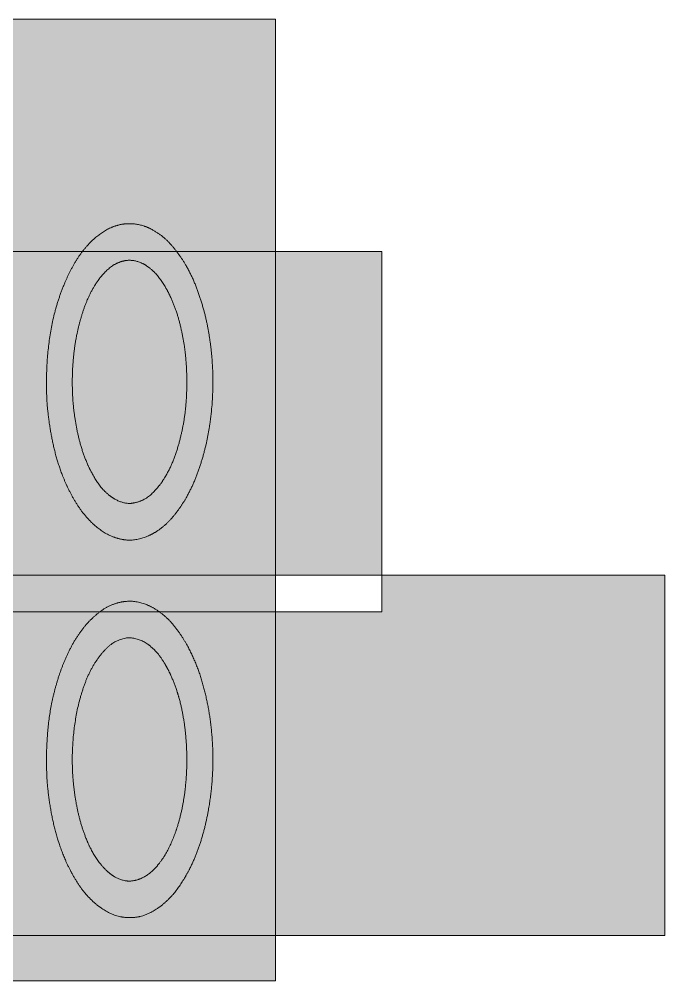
# Model space of a CAD drawing. Header units: millimetres. Extents: x 36 to 196, y -66 to 29.
# Drawn here: x 80.56 to 93.98, y -20.2 to -0.2 of the extents above; entities that cross this region are included whole.
import ezdxf

# ---------------------------------------------------------------- set-up
doc = ezdxf.new("R2010")
doc.units = ezdxf.units.MM
doc.header["$LTSCALE"] = 20
doc.layers.add('Ontwerplaag-1', color=7, linetype='Continuous')

msp = doc.modelspace()

# ---------------------------------------------------------------- hatches: boundary and pattern name
at = {"layer": 'Ontwerplaag-1', "linetype": 'Continuous', "lineweight": 5, "transparency": 33554687}
h = msp.add_hatch(color=256, dxfattribs=at)
h.set_gradient(color1=(255, 0, 0), color2=(255, 0, 0))
h.paths.add_polyline_path([(85.885, -19.261), (68.145, -19.261), (68.145, -11.761), (72.262, -11.761), (72.262, -12.528), (85.885, -12.528), (85.885, -19.261), (93.978, -19.261), (93.978, -11.761), (88.095, -11.761), (88.095, -5.028), (85.885, -5.028), (85.885, -0.199), (65.885, -0.199), (65.885, -20.199), (85.885, -20.199)])
h.paths.add_polyline_path([(85.885, -12.528), (85.885, -11.761), (72.262, -11.761), (72.262, -5.028), (85.885, -5.028), (85.885, -11.761), (88.095, -11.761), (88.095, -12.528)])
at = {"layer": 'Ontwerplaag-1', "linetype": 'Continuous', "lineweight": 0, "true_color": 0xcccccb, "transparency": 33554687}
for points in [[(84.471, -6.572), (84.465, -6.542), (84.429, -6.382), (84.388, -6.225), (84.342, -6.069), (84.289, -5.915), (84.231, -5.763), (84.167, -5.612), (84.098, -5.464), (84.022, -5.318), (84.007, -5.29), (83.995, -5.271), (83.973, -5.236), (83.949, -5.199), (83.924, -5.161), (83.897, -5.121), (83.868, -5.079), (83.837, -5.036), (83.805, -4.992), (83.771, -4.946), (83.733, -4.899), (83.69, -4.852), (83.642, -4.806), (83.589, -4.76), (83.531, -4.714), (83.468, -4.668), (83.399, -4.623), (83.325, -4.578), (83.304, -4.567), (83.292, -4.56), (83.222, -4.528), (83.151, -4.502), (83.079, -4.481), (83.006, -4.467), (82.932, -4.457), (82.857, -4.453), (82.781, -4.455), (82.704, -4.463), (82.69, -4.465), (82.673, -4.468), (82.585, -4.494), (82.5, -4.524), (82.419, -4.56), (82.34, -4.601), (82.265, -4.648), (82.192, -4.7), (82.123, -4.757), (82.057, -4.819), (82.045, -4.831), (82.029, -4.848), (81.95, -4.939), (81.876, -5.032), (81.805, -5.128), (81.739, -5.227), (81.678, -5.328), (81.62, -5.432), (81.567, -5.539), (81.519, -5.648), (81.51, -5.669), (81.487, -5.723), (81.451, -5.821), (81.415, -5.925), (81.38, -6.035), (81.345, -6.15), (81.311, -6.272), (81.278, -6.4), (81.246, -6.533), (81.214, -6.672), (81.186, -6.819), (81.162, -6.976), (81.144, -7.142), (81.131, -7.317), (81.124, -7.502), (81.121, -7.697), (81.124, -7.901), (81.132, -8.114), (81.136, -8.172), (81.138, -8.207), (81.156, -8.396), (81.18, -8.583), (81.21, -8.769), (81.247, -8.954), (81.29, -9.138), (81.339, -9.321), (81.394, -9.502), (81.455, -9.682), (81.468, -9.716), (81.477, -9.738), (81.526, -9.854), (81.579, -9.968), (81.637, -10.079), (81.699, -10.188), (81.766, -10.294), (81.838, -10.398), (81.914, -10.499), (81.995, -10.597), (82.012, -10.615), (82.024, -10.628), (82.091, -10.695), (82.162, -10.757), (82.237, -10.813), (82.315, -10.864), (82.396, -10.909), (82.482, -10.948), (82.57, -10.983), (82.663, -11.011), (82.681, -11.015), (82.698, -11.018), (82.728, -11.023), (82.76, -11.026), (82.794, -11.028), (82.83, -11.029), (82.867, -11.029), (82.906, -11.028), (82.946, -11.025), (82.989, -11.022), (83.032, -11.016), (83.078, -11.006), (83.124, -10.993), (83.173, -10.976), (83.222, -10.956), (83.274, -10.932), (83.326, -10.904), (83.38, -10.873), (83.395, -10.864), (83.412, -10.853), (83.498, -10.789), (83.58, -10.72), (83.658, -10.648), (83.731, -10.572), (83.8, -10.492), (83.865, -10.409), (83.926, -10.321), (83.983, -10.23), (83.993, -10.213), (84.008, -10.187), (84.082, -10.049), (84.15, -9.908), (84.213, -9.765), (84.27, -9.621), (84.322, -9.474), (84.369, -9.326), (84.41, -9.176), (84.447, -9.023), (84.453, -8.994), (84.465, -8.94), (84.513, -8.652), (84.548, -8.363), (84.57, -8.074), (84.579, -7.785), (84.575, -7.496), (84.557, -7.206), (84.526, -6.917), (84.482, -6.626)], [(84.528, -14.771), (84.523, -14.734), (84.492, -14.538), (84.453, -14.344), (84.406, -14.153), (84.352, -13.964), (84.289, -13.777), (84.218, -13.593), (84.14, -13.41), (84.053, -13.231), (84.035, -13.197), (84.024, -13.178), (84.003, -13.143), (83.981, -13.106), (83.957, -13.068), (83.931, -13.028), (83.904, -12.987), (83.875, -12.944), (83.844, -12.899), (83.812, -12.853), (83.777, -12.806), (83.736, -12.758), (83.691, -12.711), (83.641, -12.663), (83.586, -12.616), (83.527, -12.568), (83.462, -12.52), (83.392, -12.472), (83.372, -12.46), (83.358, -12.451), (83.331, -12.436), (83.302, -12.421), (83.271, -12.406), (83.238, -12.391), (83.203, -12.377), (83.166, -12.362), (83.127, -12.348), (83.087, -12.333), (83.044, -12.32), (82.998, -12.311), (82.949, -12.305), (82.897, -12.302), (82.843, -12.303), (82.786, -12.307), (82.726, -12.315), (82.663, -12.326), (82.646, -12.33), (82.626, -12.335), (82.592, -12.345), (82.556, -12.357), (82.519, -12.371), (82.481, -12.387), (82.442, -12.405), (82.401, -12.425), (82.359, -12.447), (82.316, -12.47), (82.272, -12.497), (82.228, -12.527), (82.183, -12.561), (82.137, -12.599), (82.091, -12.642), (82.045, -12.688), (81.997, -12.738), (81.95, -12.792), (81.937, -12.806), (81.921, -12.826), (81.843, -12.931), (81.769, -13.04), (81.699, -13.151), (81.635, -13.264), (81.575, -13.38), (81.52, -13.498), (81.469, -13.618), (81.424, -13.741), (81.415, -13.765), (81.398, -13.814), (81.37, -13.905), (81.342, -14), (81.315, -14.101), (81.289, -14.207), (81.263, -14.318), (81.238, -14.434), (81.213, -14.556), (81.189, -14.682), (81.167, -14.816), (81.149, -14.958), (81.136, -15.108), (81.127, -15.267), (81.123, -15.434), (81.122, -15.61), (81.126, -15.794), (81.135, -15.987), (81.138, -16.039), (81.141, -16.078), (81.16, -16.282), (81.187, -16.484), (81.222, -16.685), (81.264, -16.884), (81.313, -17.082), (81.37, -17.277), (81.435, -17.471), (81.507, -17.664), (81.523, -17.7), (81.533, -17.722), (81.587, -17.841), (81.647, -17.956), (81.713, -18.068), (81.783, -18.176), (81.86, -18.281), (81.941, -18.383), (82.028, -18.481), (82.12, -18.576), (82.139, -18.592), (82.153, -18.604), (82.177, -18.624), (82.204, -18.645), (82.233, -18.666), (82.264, -18.688), (82.296, -18.71), (82.331, -18.732), (82.367, -18.755), (82.406, -18.778), (82.447, -18.801), (82.492, -18.821), (82.54, -18.838), (82.593, -18.853), (82.649, -18.865), (82.708, -18.875), (82.772, -18.882), (82.839, -18.886), (82.857, -18.886), (82.876, -18.886), (82.908, -18.884), (82.942, -18.88), (82.978, -18.875), (83.015, -18.869), (83.053, -18.86), (83.093, -18.851), (83.135, -18.84), (83.178, -18.827), (83.222, -18.812), (83.267, -18.793), (83.313, -18.771), (83.36, -18.744), (83.408, -18.714), (83.457, -18.68), (83.507, -18.641), (83.557, -18.6), (83.571, -18.588), (83.586, -18.575), (83.66, -18.501), (83.73, -18.425), (83.797, -18.346), (83.861, -18.265), (83.921, -18.181), (83.977, -18.095), (84.03, -18.005), (84.079, -17.913), (84.088, -17.896), (84.101, -17.87), (84.166, -17.73), (84.226, -17.588), (84.281, -17.445), (84.331, -17.3), (84.376, -17.154), (84.416, -17.006), (84.451, -16.857), (84.481, -16.706), (84.486, -16.678), (84.494, -16.635), (84.528, -16.408), (84.553, -16.181), (84.57, -15.954), (84.579, -15.726), (84.58, -15.499), (84.573, -15.271), (84.558, -15.043), (84.534, -14.815)]]:
    msp.add_hatch(color=254, dxfattribs=at).paths.add_polyline_path(points)

# ---------------------------------------------------------------- linework, layer by layer
at = {"layer": 'Ontwerplaag-1', "color": 7, "linetype": 'Continuous', "lineweight": 5, "transparency": 33554687}
for p, q in [((65.885, -0.199), (85.885, -0.199)), ((85.885, -0.199), (85.885, -20.199)), ((85.885, -20.199), (65.885, -20.199))]:
    msp.add_line(p, q, dxfattribs=at)
at = {"layer": 'Ontwerplaag-1', "color": 7, "linetype": 'Continuous', "lineweight": 5, "transparency": 33554687, "flags": 128}
for points in [[(65.885, -0.199), (65.885, -20.199), (65.885, -20.199), (85.885, -20.199), (85.885, -20.199), (85.885, -0.199), (85.885, -0.199), (65.885, -0.199)], [(65.885, -0.199), (65.885, -20.199), (85.885, -20.199), (85.885, -0.199)], [(65.885, -20.199), (65.885, -0.199), (85.885, -0.199), (85.885, -20.199)], [(72.262, -12.528), (88.095, -12.528), (88.095, -12.528), (88.095, -5.028), (88.095, -5.028), (72.262, -5.028), (72.262, -5.028), (72.262, -12.528)], [(68.145, -19.261), (93.978, -19.261), (93.978, -19.261), (93.978, -11.761), (93.978, -11.761), (68.145, -11.761), (68.145, -11.761), (68.145, -19.261)]]:
    msp.add_lwpolyline(points, close=True, dxfattribs=at)
at = {"layer": 'Ontwerplaag-1', "color": 7, "linetype": 'Continuous', "lineweight": 5, "transparency": 33554687}
for points, knots in [([(84.471, -6.572), (84.403, -6.239), (84.18, -5.588), (84.007, -5.29), (83.878, -5.074), (83.535, -4.687), (83.304, -4.567), (83.166, -4.491), (82.847, -4.438), (82.69, -4.465), (82.502, -4.5), (82.176, -4.7), (82.045, -4.831), (81.868, -5.012), (81.607, -5.44), (81.51, -5.669), (81.261, -6.261), (81.098, -7.537), (81.136, -8.172), (81.166, -8.565), (81.323, -9.345), (81.468, -9.716), (81.566, -9.959), (81.829, -10.42), (82.012, -10.615), (82.144, -10.758), (82.483, -10.975), (82.681, -11.015), (82.866, -11.055), (83.239, -10.963), (83.395, -10.864), (83.586, -10.744), (83.879, -10.402), (83.993, -10.213), (84.162, -9.931), (84.382, -9.312), (84.453, -8.994), (84.58, -8.398), (84.588, -7.172), (84.471, -6.572)], [0, 0, 0, 0.042843, 0.085686, 0.085686, 0.116947, 0.148208, 0.148208, 0.167177, 0.186147, 0.186147, 0.208921, 0.231696, 0.231696, 0.262722, 0.293748, 0.293748, 0.37387, 0.453992, 0.453992, 0.503704, 0.553416, 0.553416, 0.586051, 0.618687, 0.618687, 0.642385, 0.666083, 0.666083, 0.688322, 0.71056, 0.71056, 0.737919, 0.765278, 0.765278, 0.806117, 0.846955, 0.846955, 0.923478, 1, 1, 1]), ([(84.471, -6.572), (84.403, -6.239), (84.18, -5.588), (84.007, -5.29), (83.878, -5.074), (83.535, -4.687), (83.304, -4.567), (83.166, -4.491), (82.847, -4.438), (82.69, -4.465), (82.502, -4.5), (82.176, -4.7), (82.045, -4.831), (81.868, -5.012), (81.607, -5.44), (81.51, -5.669), (81.261, -6.261), (81.098, -7.537), (81.136, -8.172), (81.166, -8.565), (81.323, -9.345), (81.468, -9.716), (81.566, -9.959), (81.829, -10.42), (82.012, -10.615), (82.144, -10.758), (82.483, -10.975), (82.681, -11.015), (82.866, -11.055), (83.239, -10.963), (83.395, -10.864), (83.586, -10.744), (83.879, -10.402), (83.993, -10.213), (84.162, -9.931), (84.382, -9.312), (84.453, -8.994), (84.58, -8.398), (84.588, -7.172), (84.471, -6.572)], [0, 0, 0, 0.042843, 0.085686, 0.085686, 0.116947, 0.148208, 0.148208, 0.167177, 0.186147, 0.186147, 0.208921, 0.231696, 0.231696, 0.262722, 0.293748, 0.293748, 0.37387, 0.453992, 0.453992, 0.503704, 0.553416, 0.553416, 0.586051, 0.618687, 0.618687, 0.642385, 0.666083, 0.666083, 0.688322, 0.71056, 0.71056, 0.737919, 0.765278, 0.765278, 0.806117, 0.846955, 0.846955, 0.923478, 1, 1, 1]), ([(83.987, -8.52), (83.934, -8.848), (83.736, -9.489), (83.557, -9.775), (83.455, -9.934), (83.163, -10.213), (82.965, -10.255), (82.83, -10.289), (82.562, -10.203), (82.455, -10.122), (82.298, -10.001), (82.08, -9.675), (81.999, -9.5), (81.86, -9.195), (81.713, -8.544), (81.681, -8.216), (81.649, -7.838), (81.688, -7.081), (81.765, -6.71), (81.825, -6.438), (82.014, -5.907), (82.171, -5.671), (82.271, -5.522), (82.55, -5.267), (82.736, -5.225), (82.86, -5.199), (83.111, -5.261), (83.214, -5.333), (83.376, -5.447), (83.605, -5.769), (83.687, -5.942), (83.819, -6.218), (83.968, -6.812), (84.007, -7.111), (84.046, -7.464), (84.038, -8.172), (83.987, -8.52)], [0, 0, 0, 0.056381, 0.112761, 0.112761, 0.144367, 0.175972, 0.175972, 0.197766, 0.21956, 0.21956, 0.251766, 0.283972, 0.283972, 0.340135, 0.396298, 0.396298, 0.460811, 0.525323, 0.525323, 0.572542, 0.619761, 0.619761, 0.649659, 0.679558, 0.679558, 0.699319, 0.71908, 0.71908, 0.750485, 0.781891, 0.781891, 0.832052, 0.882212, 0.882212, 0.941106, 1, 1, 1]), ([(83.987, -8.52), (83.934, -8.848), (83.736, -9.489), (83.557, -9.775), (83.455, -9.934), (83.163, -10.213), (82.965, -10.255), (82.83, -10.289), (82.562, -10.203), (82.455, -10.122), (82.298, -10.001), (82.08, -9.675), (81.999, -9.5), (81.86, -9.195), (81.713, -8.544), (81.681, -8.216), (81.649, -7.838), (81.688, -7.081), (81.765, -6.71), (81.825, -6.438), (82.014, -5.907), (82.171, -5.671), (82.271, -5.522), (82.55, -5.267), (82.736, -5.225), (82.86, -5.199), (83.111, -5.261), (83.214, -5.333), (83.376, -5.447), (83.605, -5.769), (83.687, -5.942), (83.819, -6.218), (83.968, -6.812), (84.007, -7.111), (84.046, -7.464), (84.038, -8.172), (83.987, -8.52)], [0, 0, 0, 0.056381, 0.112761, 0.112761, 0.144367, 0.175972, 0.175972, 0.197766, 0.21956, 0.21956, 0.251766, 0.283972, 0.283972, 0.340135, 0.396298, 0.396298, 0.460811, 0.525323, 0.525323, 0.572542, 0.619761, 0.619761, 0.649659, 0.679558, 0.679558, 0.699319, 0.71908, 0.71908, 0.750485, 0.781891, 0.781891, 0.832052, 0.882212, 0.882212, 0.941106, 1, 1, 1]), ([(84.528, -14.771), (84.472, -14.362), (84.238, -13.563), (84.035, -13.197), (83.913, -12.982), (83.59, -12.591), (83.372, -12.46), (83.212, -12.361), (82.831, -12.283), (82.646, -12.33), (82.43, -12.379), (82.074, -12.645), (81.937, -12.806), (81.76, -13.019), (81.506, -13.508), (81.415, -13.765), (81.224, -14.312), (81.102, -15.465), (81.138, -16.039), (81.17, -16.466), (81.352, -17.305), (81.523, -17.7), (81.632, -17.947), (81.93, -18.41), (82.139, -18.592), (82.285, -18.721), (82.656, -18.888), (82.857, -18.886), (83.059, -18.886), (83.425, -18.717), (83.571, -18.588), (83.736, -18.443), (83.989, -18.088), (84.088, -17.896), (84.236, -17.609), (84.428, -16.992), (84.486, -16.678), (84.572, -16.206), (84.593, -15.246), (84.528, -14.771)], [0, 0, 0, 0.051341, 0.102682, 0.102682, 0.13314, 0.163598, 0.163598, 0.186112, 0.208625, 0.208625, 0.234818, 0.261012, 0.261012, 0.295227, 0.329443, 0.329443, 0.402225, 0.475008, 0.475008, 0.52913, 0.583252, 0.583252, 0.617232, 0.651211, 0.651211, 0.674935, 0.698658, 0.698658, 0.722382, 0.746105, 0.746105, 0.772917, 0.799728, 0.799728, 0.839777, 0.879826, 0.879826, 0.939913, 1, 1, 1]), ([(84.528, -14.771), (84.472, -14.362), (84.238, -13.563), (84.035, -13.197), (83.913, -12.982), (83.59, -12.591), (83.372, -12.46), (83.212, -12.361), (82.831, -12.283), (82.646, -12.33), (82.43, -12.379), (82.074, -12.645), (81.937, -12.806), (81.76, -13.019), (81.506, -13.508), (81.415, -13.765), (81.224, -14.312), (81.102, -15.465), (81.138, -16.039), (81.17, -16.466), (81.352, -17.305), (81.523, -17.7), (81.632, -17.947), (81.93, -18.41), (82.139, -18.592), (82.285, -18.721), (82.656, -18.888), (82.857, -18.886), (83.059, -18.886), (83.425, -18.717), (83.571, -18.588), (83.736, -18.443), (83.989, -18.088), (84.088, -17.896), (84.236, -17.609), (84.428, -16.992), (84.486, -16.678), (84.572, -16.206), (84.593, -15.246), (84.528, -14.771)], [0, 0, 0, 0.051341, 0.102682, 0.102682, 0.13314, 0.163598, 0.163598, 0.186112, 0.208625, 0.208625, 0.234818, 0.261012, 0.261012, 0.295227, 0.329443, 0.329443, 0.402225, 0.475008, 0.475008, 0.52913, 0.583252, 0.583252, 0.617232, 0.651211, 0.651211, 0.674935, 0.698658, 0.698658, 0.722382, 0.746105, 0.746105, 0.772917, 0.799728, 0.799728, 0.839777, 0.879826, 0.879826, 0.939913, 1, 1, 1]), ([(83.846, -16.991), (83.788, -17.172), (83.634, -17.521), (83.527, -17.678), (83.451, -17.788), (83.262, -17.983), (83.141, -18.046), (83.037, -18.104), (82.793, -18.137), (82.679, -18.097), (82.514, -18.042), (82.267, -17.806), (82.172, -17.67), (82.026, -17.449), (81.84, -16.954), (81.781, -16.699), (81.667, -16.189), (81.655, -15.14), (81.752, -14.628), (81.805, -14.365), (81.977, -13.849), (82.216, -13.445), (82.506, -13.144), (82.708, -13.086), (82.845, -13.047), (83.126, -13.122), (83.236, -13.204), (83.391, -13.318), (83.609, -13.632), (83.689, -13.801), (83.869, -14.189), (84.03, -15.029), (84.04, -15.451), (84.051, -15.839), (83.961, -16.618), (83.846, -16.991)], [0, 0, 0, 0.026801, 0.053603, 0.053603, 0.072394, 0.091184, 0.091184, 0.107587, 0.12399, 0.12399, 0.147629, 0.171267, 0.171267, 0.208981, 0.246694, 0.246694, 0.32177, 0.396846, 0.396846, 0.435495, 0.474145, 0.512795, 0.551444, 0.551444, 0.577646, 0.603848, 0.603848, 0.640476, 0.677104, 0.677104, 0.76115, 0.845196, 0.845196, 0.922598, 1, 1, 1]), ([(83.846, -16.991), (83.788, -17.172), (83.634, -17.521), (83.527, -17.678), (83.451, -17.788), (83.262, -17.983), (83.141, -18.046), (83.037, -18.104), (82.793, -18.137), (82.679, -18.097), (82.514, -18.042), (82.267, -17.806), (82.172, -17.67), (82.026, -17.449), (81.84, -16.954), (81.781, -16.699), (81.667, -16.189), (81.655, -15.14), (81.752, -14.628), (81.805, -14.365), (81.977, -13.849), (82.216, -13.445), (82.506, -13.144), (82.708, -13.086), (82.845, -13.047), (83.126, -13.122), (83.236, -13.204), (83.391, -13.318), (83.609, -13.632), (83.689, -13.801), (83.869, -14.189), (84.03, -15.029), (84.04, -15.451), (84.051, -15.839), (83.961, -16.618), (83.846, -16.991)], [0, 0, 0, 0.026801, 0.053603, 0.053603, 0.072394, 0.091184, 0.091184, 0.107587, 0.12399, 0.12399, 0.147629, 0.171267, 0.171267, 0.208981, 0.246694, 0.246694, 0.32177, 0.396846, 0.396846, 0.435495, 0.474145, 0.512795, 0.551444, 0.551444, 0.577646, 0.603848, 0.603848, 0.640476, 0.677104, 0.677104, 0.76115, 0.845196, 0.845196, 0.922598, 1, 1, 1])]:
    msp.add_open_spline(points, degree=2, knots=knots, dxfattribs=at)
at = {"layer": 'Ontwerplaag-1', "color": 240, "linetype": 'Continuous', "true_color": 0xed1f24, "transparency": 33554687}
msp.add_solid([(65.885, -0.199), (65.885, -20.199), (85.885, -0.199), (85.885, -20.199)], dxfattribs=at)

doc.saveas('drawing.dxf')
